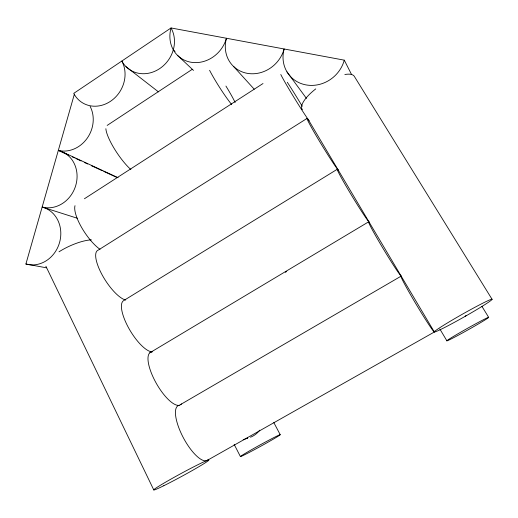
<?xml version="1.0" encoding="UTF-8"?>
<svg xmlns="http://www.w3.org/2000/svg" width="518" height="518" viewBox="0 0 518 518"><rect width="100%" height="100%" fill="white"/><g stroke="black" fill="none" stroke-linecap="round" stroke-linejoin="round"><path stroke-width="0.78" d="M46.497 267.825L25.9 264.012L74.365 94.198M107.155 125.421L192.288 69.302M84.428 198.75L263.008 83.534M307.129 118.369L98.291 250.077A29.241 9.589 57.4 0 0 102.311 275.194A29.241 9.589 57.4 0 0 125.706 300.051M337.315 169.244L123.634 300.615A29.655 9.92 58.8 0 0 128.969 328.567A29.655 9.92 58.8 0 0 152.344 351.89M149.812 352.81L368.551 221.879M285.327 272.306L286.713 271.477M208.592 459.278A31.002 10.47 61.9 0 1 183.819 438.616A31.002 10.47 61.9 0 1 179.189 405.329L401.172 276.12A32.634 1.437 59.1 0 0 417.184 305.996A32.634 1.437 59.1 0 0 434.304 331.216M206.941 460.56L434.343 332.006L308.255 119.58A30.128 1.237 58.4 0 1 293.136 96.018A30.128 1.237 58.4 0 1 280.788 74.495M243.188 439.75L247.727 438.111A23.375 22.015 81.9 0 1 246.315 438.403M344.282 60.159L171.044 27.959L73.737 93.376A29.707 26.204 -59 0 0 110.548 101.269A29.707 26.204 -59 0 0 121.827 61.046A30.148 26.735 -54.5 0 0 159.751 68.57A30.148 26.735 -54.5 0 0 171.044 27.959A30.737 27.506 -50.5 0 0 190.624 62.173A30.737 27.506 -50.5 0 0 226.437 38.254A31.475 28.555 -46.3 0 0 247.099 73.303A31.475 28.555 -46.3 0 0 284.136 48.977A32.284 29.63 -40.7 0 0 305.95 84.894A32.284 29.63 -40.7 0 0 344.282 60.159L351.586 74.579M42.929 207.284L77.454 218.292M64.627 152.985L118.117 177.713M90.138 106.423A29.39 25.913 -63.2 0 1 86.985 138.539A29.39 25.913 -63.2 0 1 58.314 150.434L68.59 155.173M72.255 156.87L74.456 157.886M75.926 158.56L81.061 160.93M84.725 162.626L87.665 163.979M91.33 165.669L102.337 170.752M103.801 171.426L117.01 177.519M126.01 66.68L158.482 91.893M177.674 55.53L193.512 70.416M173.297 49.832L175.058 51.496M233.566 66.459L254.208 89.193M309.097 120.726L308.255 119.58A30.711 1.308 58.6 0 0 317.21 137.445A30.711 1.308 58.6 0 0 338.183 170.001A31.171 1.353 58.7 0 0 348.653 190.469A31.171 1.353 58.7 0 0 369.14 222.151A31.805 1.399 58.9 0 0 381.229 245.39A31.805 1.399 58.9 0 0 401.172 276.12M286.972 71.86L306.462 98.426M492.1 299.352A33.197 1.619 -29.5 0 0 448.756 322.144A33.197 1.619 -29.5 0 0 448.692 325.395A33.197 1.619 -29.5 0 0 492.1 299.352L354.519 76.683A30.873 10.464 -32.3 0 0 344.846 74.514M481.915 306.339L488.681 317.366A23.97 0.796 -29.3 0 1 457.375 335.709A23.97 0.796 -29.3 0 1 457.264 334.188A23.97 0.796 -29.3 0 1 488.681 317.366M439.873 329.053L446.898 340.838M273.802 422.546L280.225 434.706A22.721 0.732 -28.8 0 1 250.563 451.722A22.721 0.732 -28.8 0 1 250.142 450.511A22.721 0.732 -28.8 0 1 280.225 434.706M234.155 444.373L240.436 456.611M45.901 266.252L153.704 489.782M302.389 109.699A30.873 10.464 -32.3 0 1 315.753 88.895M287.302 82.284A30.128 1.237 58.4 0 1 302.24 106.261M231.669 104.545A29.332 3.043 57.6 0 1 209.583 70.299M225.926 86.066A29.332 3.043 57.6 0 1 235.153 102.493M100.006 249.307A28.723 9.084 56.3 0 1 81.591 227.441A28.723 9.084 56.3 0 1 75.013 205.685M130.879 169.548A28.652 6.766 56.1 0 1 105.879 128.723M179.189 405.329A30.232 10.218 60.3 0 1 154.759 380.477A30.232 10.218 60.3 0 1 151.625 351.955M181.468 403.923A30.232 10.218 60.3 0 1 180.465 404.849M58.314 150.434A29.487 26.081 -67.7 0 1 75.829 185.198A29.487 26.081 -67.7 0 1 42.159 207.038A29.63 26.211 -72.3 0 1 59.544 242.566A29.63 26.211 -72.3 0 1 25.9 264.012M259.738 430.186A23.375 22.015 81.9 0 1 250.492 437.237M466.511 315.352A24.683 24.048 11.3 0 1 465.145 316.187M59.013 251.8A29.293 9.214 -25.1 0 1 91.382 239.853M163.824 485.703A31.371 1.412 -28.5 0 0 208.424 460.586A31.371 1.412 -28.5 0 0 171.277 478.923A31.371 1.412 -28.5 0 0 163.824 485.703"/></g></svg>
